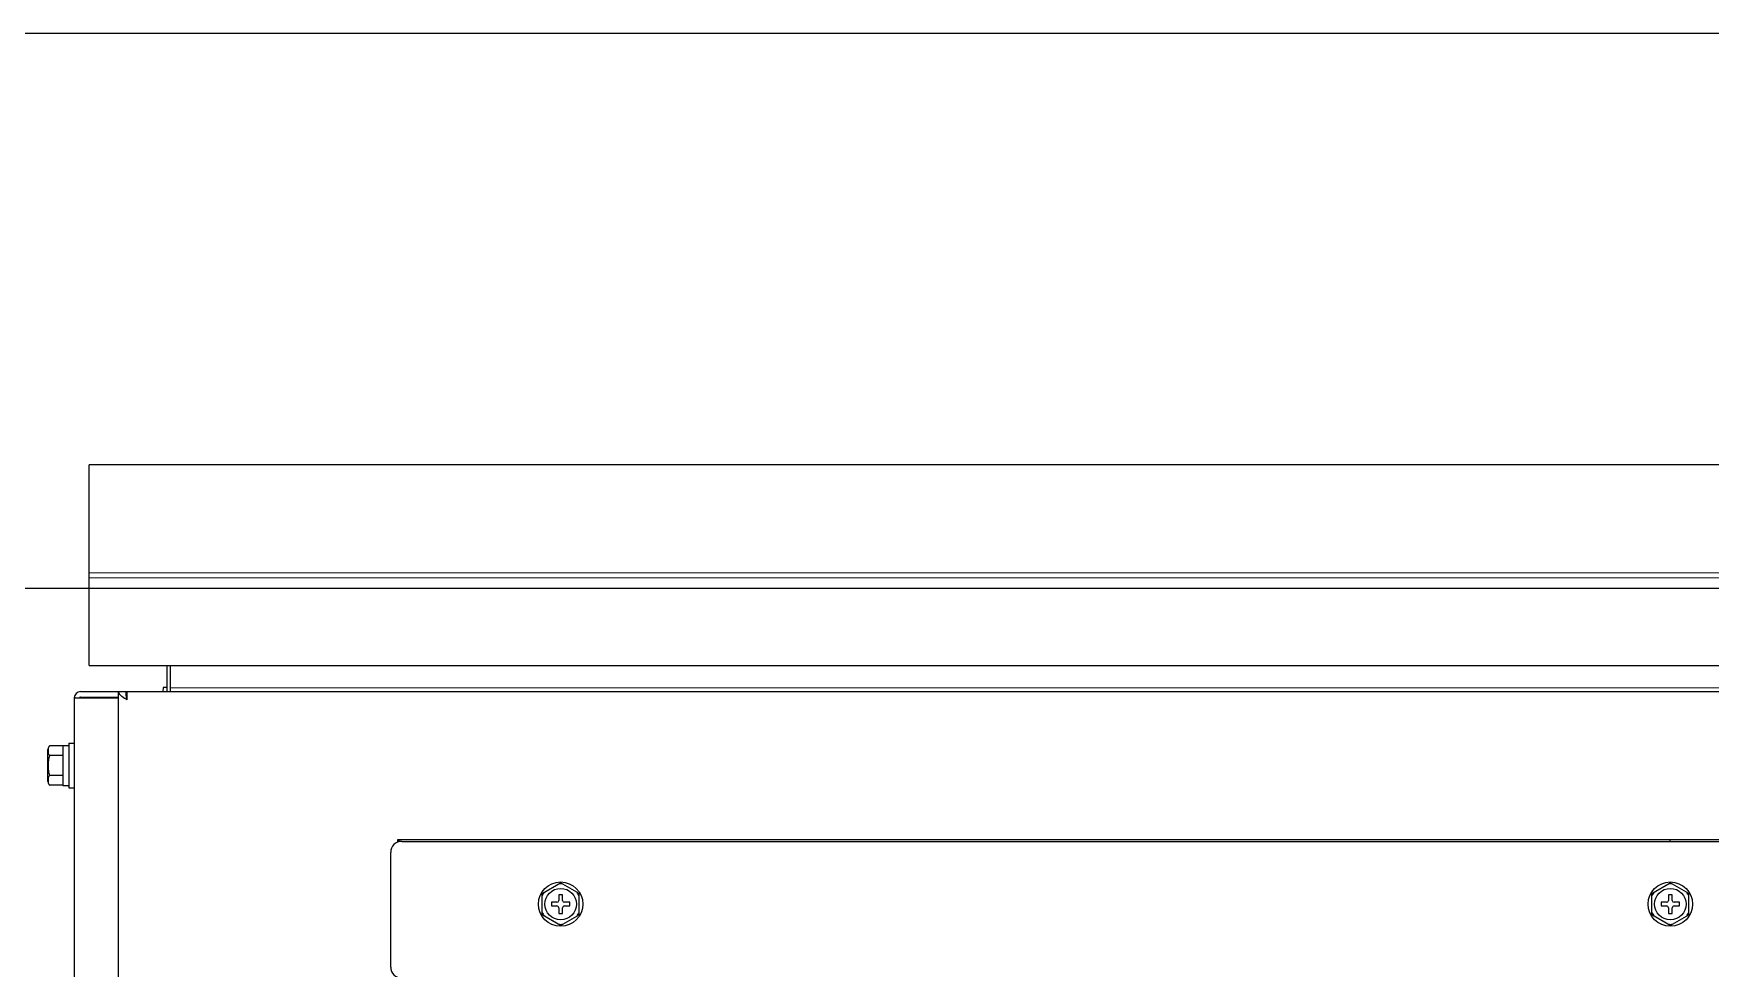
# Model space of a CAD drawing. Extents: x 61367 to 140945, y -1257 to 25588.
# Drawn here: x 73191.7 to 73645, y 16105.5 to 16358.4 of the extents above; entities that cross this region are included whole.
import ezdxf

# ---------------------------------------------------------------- set-up
doc = ezdxf.new("R2010")
doc.units = 0
doc.header["$MEASUREMENT"] = 0
doc.layers.get('0').update_dxf_attribs({"linetype": 'CONTINUOUS'})
for name, color, linetype in [('2401-00300-M6-16HWMC_0', 7, 'CONTINUOUS'), ('2401-00336-S-M6-12HWM_0', 7, 'CONTINUOUS'), ('4212-68099_1_0', 7, 'CONTINUOUS'), ('4212-73754_1_0', 7, 'CONTINUOUS'), ('4212-98011_2_2_0', 7, 'CONTINUOUS'), ('4212-98011_2_3_0', 7, 'CONTINUOUS'), ('4212-Y040801_1_1_0', 7, 'CONTINUOUS'), ('4215-0412-2_0', 7, 'CONTINUOUS'), ('YT-50-01_AF0_1_0', 7, 'CONTINUOUS'), ('YT-50-01_AF0_2_0', 7, 'CONTINUOUS')]:
    doc.layers.add(name, color=color, linetype=linetype)
doc.layers.add('THICK', color=7, linetype='CONTINUOUS', lineweight=0)

# ---------------------------------------------------------------- blocks, each defined once
blk = doc.blocks.new('ERGRTHTHRT')
at = {"color": 7, "linetype": 'Continuous'}
for p, q in [((-37112.55, -67481.14), (-37967.55, -67481.04)), ((-37112.55, -67482.54), (-37967.55, -67482.44))]:
    blk.add_line(p, q, dxfattribs=at)
at = {"layer": '2401-00300-M6-16HWMC_0', "color": 7, "linetype": 'Continuous'}
for p, q in [((-37978.66, -67537.52), (-37978.66, -67528.81)), ((-37974.66, -67527.81), (-37978.14, -67527.81)), ((-37974.66, -67530.49), (-37978.14, -67530.49)), ((-37974.66, -67527.79), (-37974.66, -67538.54)), ((-37974.66, -67527.79), (-37973.01, -67527.79)), ((-37973.01, -67527.16), (-37973.01, -67539.16)), ((-37973.01, -67527.16), (-37971.56, -67527.16)), ((-37974.66, -67535.84), (-37978.14, -67535.84)), ((-37974.66, -67538.52), (-37978.14, -67538.52)), ((-37974.66, -67538.54), (-37973.01, -67538.54)), ((-37973.01, -67539.16), (-37971.56, -67539.16))]:
    blk.add_line(p, q, dxfattribs=at)
for centre, start, end in [((-37977.44, -67528.81), 124.948, 180), ((-37977.44, -67537.52), 180, 235.052)]:
    blk.add_arc(centre, 1.22, start, end, dxfattribs=at)
for points, knots in [([(-37978.14, -67527.81), (-37978.25, -67527.89), (-37978.44, -67528.09), (-37978.61, -67528.56), (-37978.63, -67529.15), (-37978.61, -67529.73), (-37978.44, -67530.21), (-37978.25, -67530.41), (-37978.14, -67530.49)], [0, 0, 0, 0, 0.14349, 0.266269, 0.5, 0.733731, 0.856508, 1, 1, 1, 1]), ([(-37978.14, -67530.49), (-37978.4, -67530.86), (-37978.6, -67531.8), (-37978.63, -67533.16), (-37978.6, -67534.53), (-37978.4, -67535.47), (-37978.14, -67535.84)], [0, 0, 0, 0, 0.248888, 0.499999, 0.75111, 1, 1, 1, 1]), ([(-37978.14, -67535.84), (-37978.25, -67535.92), (-37978.44, -67536.12), (-37978.61, -67536.59), (-37978.63, -67537.18), (-37978.61, -67537.77), (-37978.44, -67538.24), (-37978.25, -67538.44), (-37978.14, -67538.52)], [0, 0, 0, 0, 0.143491, 0.266268, 0.499999, 0.733731, 0.856509, 1, 1, 1, 1])]:
    blk.add_open_spline(points, degree=3, knots=knots, dxfattribs=at)
at = {"layer": '2401-00336-S-M6-12HWM_0', "color": 7, "linetype": 'Continuous'}
for p, q in [((-37845.06, -67567.78), (-37840.06, -67564.89)), ((-37835.06, -67567.78), (-37840.06, -67564.89)), ((-37545.06, -67567.78), (-37540.06, -67564.89)), ((-37535.06, -67567.78), (-37540.06, -67564.89)), ((-37845.06, -67573.55), (-37845.06, -67567.78)), ((-37842.56, -67570.16), (-37842.56, -67571.16)), ((-37841.06, -67570.16), (-37842.56, -67570.16)), ((-37842.56, -67571.16), (-37841.06, -67571.16)), ((-37840.56, -67568.16), (-37840.56, -67569.66)), ((-37839.56, -67568.16), (-37840.56, -67568.16)), ((-37839.56, -67569.66), (-37839.56, -67568.16)), ((-37837.56, -67570.16), (-37839.06, -67570.16)), ((-37839.06, -67571.16), (-37837.56, -67571.16)), ((-37837.56, -67571.16), (-37837.56, -67570.16)), ((-37835.06, -67573.55), (-37835.06, -67567.78)), ((-37545.06, -67573.55), (-37545.06, -67567.78)), ((-37542.56, -67570.16), (-37542.56, -67571.16)), ((-37541.06, -67570.16), (-37542.56, -67570.16)), ((-37542.56, -67571.16), (-37541.06, -67571.16)), ((-37540.56, -67568.16), (-37540.56, -67569.66)), ((-37539.56, -67568.16), (-37540.56, -67568.16)), ((-37539.56, -67569.66), (-37539.56, -67568.16)), ((-37537.56, -67570.16), (-37539.06, -67570.16)), ((-37539.06, -67571.16), (-37537.56, -67571.16)), ((-37537.56, -67571.16), (-37537.56, -67570.16)), ((-37535.06, -67573.55), (-37535.06, -67567.78)), ((-37840.06, -67576.44), (-37845.06, -67573.55)), ((-37840.56, -67571.66), (-37840.56, -67573.16)), ((-37840.56, -67573.16), (-37839.56, -67573.16)), ((-37840.06, -67576.44), (-37835.06, -67573.55)), ((-37839.56, -67573.16), (-37839.56, -67571.66)), ((-37540.06, -67576.44), (-37545.06, -67573.55)), ((-37540.56, -67571.66), (-37540.56, -67573.16)), ((-37540.56, -67573.16), (-37539.56, -67573.16)), ((-37540.06, -67576.44), (-37535.06, -67573.55)), ((-37539.56, -67573.16), (-37539.56, -67571.66))]:
    blk.add_line(p, q, dxfattribs=at)
for centre, radius in [((-37840.06, -67570.66), 6), ((-37840.06, -67570.66), 4.25), ((-37540.06, -67570.66), 6), ((-37540.06, -67570.66), 4.25)]:
    blk.add_circle(centre, radius, dxfattribs=at)
for centre, radius, start, end in [((-37840.06, -67570.66), 5.47, 84.0076, 95.9924), ((-37540.06, -67570.66), 5.47, 84.0076, 95.9924), ((-37840.06, -67570.66), 5.47, 144.0076, 155.9924), ((-37841.06, -67569.66), 0.5, 270, 0), ((-37841.06, -67571.66), 0.5, 0, 90), ((-37839.06, -67569.66), 0.5, 180, 270), ((-37839.06, -67571.66), 0.5, 90, 180), ((-37840.06, -67570.66), 5.47, 24.0076, 35.9924), ((-37540.06, -67570.66), 5.47, 144.0076, 155.9924), ((-37541.06, -67569.66), 0.5, 270, 0), ((-37541.06, -67571.66), 0.5, 0, 90), ((-37539.06, -67569.66), 0.5, 180, 270), ((-37539.06, -67571.66), 0.5, 90, 180), ((-37540.06, -67570.66), 5.47, 24.0076, 35.9924), ((-37840.06, -67570.66), 5.47, 204.0076, 215.9924), ((-37840.06, -67570.66), 5.47, 324.0076, 335.9924), ((-37540.06, -67570.66), 5.47, 204.0076, 215.9924), ((-37540.06, -67570.66), 5.47, 324.0076, 335.9924), ((-37840.06, -67570.66), 5.47, 264.0076, 275.9924), ((-37540.06, -67570.66), 5.47, 264.0076, 275.9924)]:
    blk.add_arc(centre, radius, start, end, dxfattribs=at)
at = {"layer": '4212-68099_1_0', "color": 7, "linetype": 'Continuous'}
for p, q in [((-37959.56, -69588.16), (-37959.56, -67513.16)), ((-37959.56, -67513.16), (-37957.56, -67513.16)), ((-37957.45, -67515.31), (-37957.56, -67515.24)), ((-37957.36, -67515.36), (-37957.45, -67515.31)), ((-37957.36, -67515.36), (-37957.39, -67515.17)), ((-37957.36, -67513.16), (-37957.36, -67515.36)), ((-37957.36, -67513.16), (-37122.76, -67513.16))]:
    blk.add_line(p, q, dxfattribs=at)
blk.add_open_spline([(-37957.56, -67515.24), (-37958.05, -67514.92), (-37958.87, -67514.44), (-37959.56, -67513.56), (-37959.56, -67513.16)], degree=3, knots=[0, 0, 0, 0, 0.597826, 1, 1, 1, 1], dxfattribs=at)
blk.add_open_spline([(-37957.39, -67515.17), (-37957.48, -67514.5), (-37957.56, -67513.84), (-37957.56, -67513.16)], degree=3, dxfattribs=at)
at = {"layer": '4212-73754_1_0', "color": 7, "linetype": 'Continuous'}
for p, q in [((-37971.56, -67514.86), (-37971.56, -68535.66)), ((-37971.56, -67514.86), (-37959.56, -67514.86)), ((-37969.86, -67513.16), (-37959.56, -67513.16)), ((-37969.86, -67514.66), (-37959.56, -67514.66)), ((-37957.56, -67513.16), (-37957.36, -67513.16)), ((-37957.45, -67514.66), (-37957.36, -67514.66)), ((-37957.36, -67514.86), (-37957.43, -67514.86))]:
    blk.add_line(p, q, dxfattribs=at)
for radius in [1.7, 0.2]:
    blk.add_arc((-37969.86, -67514.86), radius, 90, 180, dxfattribs=at)
at = {"layer": '4212-98011_2_2_0', "color": 7, "linetype": 'Continuous'}
for p, q in [((-37946.55, -67506.09), (-37946.56, -67513.16)), ((-37947.55, -67512.09), (-37947.56, -67513.16)), ((-37946.55, -67512.09), (-37947.55, -67512.09))]:
    blk.add_line(p, q, dxfattribs=at)
at = {"layer": '4212-98011_2_3_0', "color": 7, "linetype": 'Continuous'}
for p, q in [((-37945.55, -67512.09), (-37945.55, -67506.09)), ((-37945.56, -67513.16), (-37945.55, -67512.09)), ((-37945.55, -67512.09), (-37134.55, -67512.18))]:
    blk.add_line(p, q, dxfattribs=at)
at = {"layer": '4212-Y040801_1_1_0', "color": 7, "linetype": 'Continuous'}
for p, q in [((-37967.55, -67506.08), (-37967.55, -67451.8)), ((-37112.55, -67451.9), (-37967.55, -67451.8)), ((-37967.55, -67506.08), (-37112.55, -67506.18))]:
    blk.add_line(p, q, dxfattribs=at)
at = {"layer": '4215-0412-2_0', "color": 7, "linetype": 'Continuous'}
for p, q in [((-37886, -67587.68), (-37886, -67556.68)), ((-37883, -67553.68), (-37195.2, -67553.68))]:
    blk.add_line(p, q, dxfattribs=at)
for centre, start, end in [((-37883, -67556.68), 90, 180), ((-37883, -67587.68), 180, 270)]:
    blk.add_arc(centre, 3, start, end, dxfattribs=at)
at = {"layer": 'YT-50-01_AF0_1_0', "color": 7, "linetype": 'Continuous'}
for p, q in [((-37883.49, -67553.73), (-37884.06, -67553.16)), ((-37884.06, -67553.16), (-37196.06, -67553.16))]:
    blk.add_line(p, q, dxfattribs=at)
at = {"layer": 'YT-50-01_AF0_1_0', "color": 5, "linetype": 'Continuous'}
blk.add_line((-37540.06, -67553.68), (-37540.06, -67553.16), dxfattribs=at)
at = {"layer": 'YT-50-01_AF0_2_0', "color": 7, "linetype": 'Continuous'}
for p in [(-37884.06, -67553.89), (-37883.49, -67553.73)]:
    blk.add_line(p, (-37884.06, -67553.16), dxfattribs=at)

msp = doc.modelspace()

# ---------------------------------------------------------------- linework, layer by layer
at = {"layer": 'THICK', "lineweight": -3}
msp.add_lwpolyline([(80169.171, 16208.442), (80169.171, 16271.442), (80145.171, 16271.442), (80145.171, 16358.442), (68309.171, 16358.442), (68309.171, 16271.442), (68285.171, 16271.442), (68285.171, 16208.442)], close=True, dxfattribs=at)

# ---------------------------------------------------------------- block references
at = {"lineweight": -3}
msp.add_blockref('ERGRTHTHRT', (111174.232, 83693.606), dxfattribs=at)

doc.saveas('drawing.dxf')
